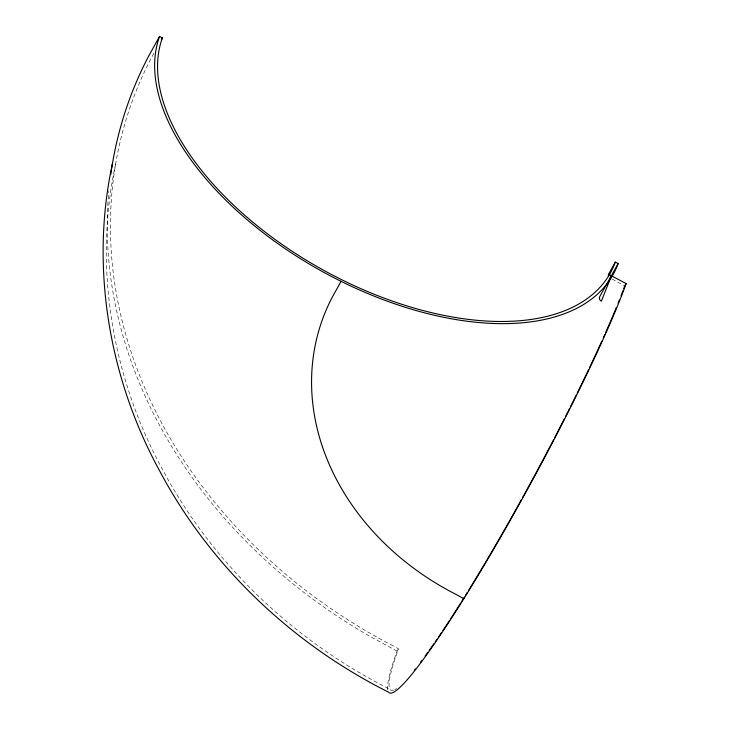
<?xml version="1.0" encoding="UTF-8"?>
<svg xmlns="http://www.w3.org/2000/svg" width="729" height="729" viewBox="0 0 729 729"><rect width="100%" height="100%" fill="white"/><g stroke="black" fill="none" stroke-linecap="round" stroke-linejoin="round"><path stroke-width="0.55" stroke-dasharray="3.65 2.73" d="M115.629 164.007C93.467 265.939 111.892 375.581 161.209 467.016C211.574 563.025 293.45 640.809 390.106 689.352M393.45 690.226A253.355 24.075 -61.5 0 1 398.544 648.837L393.642 646.012M153.865 53.317L151.195 58.147A509.999 427.723 20 0 0 393.605 646.14M387.719 689.907A256.581 24.385 -61.5 0 1 397.123 651.115L398.553 648.819M612.068 279.034L624.735 285.896M397.114 651.125L372.628 637.857A513.216 430.42 20 0 1 108.876 190.87M396.722 688.55A253.355 24.075 -61.5 0 1 394.653 689.752"/><path stroke-width="1.09" d="M112.503 163.296C90.15 265.957 108.685 376.383 158.348 468.483C209.004 565.057 291.336 643.333 388.557 692.167A256.581 24.385 -61.5 0 0 463.844 598.7A256.581 24.385 -61.5 0 0 626.165 283.599L608.578 274.259L615.303 262.121L618.174 263.552L599.666 296.776A3.9 3.271 20 0 0 601.37 301.186L611.485 275.626L610.173 277.804M161.355 39.803L162.421 37.872L159.542 36.45L148.288 56.771A513.216 430.42 20 0 0 110.799 174.277M618.156 263.543A256.581 138.528 29 0 1 341.054 281.339L332.087 297.532A256.608 215.21 20 0 0 454.058 593.388L463.844 598.691M625.218 285.13L626.175 283.59M608.341 275.644A3.217 2.697 20 0 1 608.578 274.259M615.322 262.13A253.355 136.788 29 0 1 341.655 279.69A253.355 136.788 29 0 1 162.403 37.862M341.054 281.339A256.581 138.528 29 0 1 159.56 36.459M624.744 285.877A253.355 24.075 -61.5 0 1 623.696 288.739M622.958 290.698A253.355 24.075 -61.5 0 1 621.026 295.774M619.368 300.002A253.355 24.075 -61.5 0 1 618.064 303.264M616.251 307.729A253.355 24.075 -61.5 0 1 605.671 332.479M604.715 334.629A253.355 24.075 -61.5 0 1 603.266 337.882M601.789 341.172A253.355 24.075 -61.5 0 1 589.542 367.598M588.54 369.712A253.355 24.075 -61.5 0 1 585.998 375.034M585.524 376.018A253.355 24.075 -61.5 0 1 577.222 393.086M576.211 395.136A253.355 24.075 -61.5 0 1 570.561 406.5M569.513 408.577A253.355 24.075 -61.5 0 1 568.474 410.655M567.946 411.703A253.355 24.075 -61.5 0 1 565.44 416.66M564.428 418.656A253.355 24.075 -61.5 0 1 554.569 437.847M553.511 439.879A253.355 24.075 -61.5 0 1 522.42 497.843M521.326 499.821A253.355 24.075 -61.5 0 1 506.518 526.201M505.972 527.158A253.355 24.075 -61.5 0 1 485.359 562.624M484.794 563.563A253.355 24.075 -61.5 0 1 468.41 590.654M467.262 592.495A253.355 24.075 -61.5 0 1 465.567 595.238M464.437 597.051A253.355 24.075 -61.5 0 1 461.913 601.088M460.655 603.093A253.355 24.075 -61.5 0 1 450.823 618.493M449.629 620.324A253.355 24.075 -61.5 0 1 442.877 630.567M441.574 632.517A253.355 24.075 -61.5 0 1 438.357 637.283M437.09 639.142A253.355 24.075 -61.5 0 1 435.213 641.875M433.983 643.661A253.355 24.075 -61.5 0 1 429.181 650.487M427.896 652.291A253.355 24.075 -61.5 0 1 425.098 656.146M421.726 660.72A253.355 24.075 -61.5 0 1 420.405 662.461M415.402 668.93A253.355 24.075 -61.5 0 1 414.209 670.416"/></g></svg>
